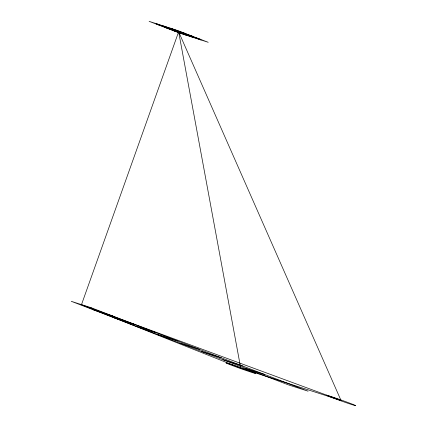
<?xml version="1.0" encoding="UTF-8"?>
<svg xmlns="http://www.w3.org/2000/svg" width="427" height="427" viewBox="0 0 427 427"><rect width="100%" height="100%" fill="white"/><g stroke="black" fill="none" stroke-linecap="round" stroke-linejoin="round"><path stroke-width="0.64" d="M81.466 304.707L178.641 31.811L341.002 400.419L240.737 368.159L81.466 304.707L341.002 400.419M156.768 24.291L185.185 33.434M164.432 27.243L192.849 36.386M172.097 30.189L200.514 39.332M92.921 309.65L112.974 316.103M114.601 317.992L134.654 324.445M136.277 326.335L156.33 332.788M157.958 334.683L178.011 341.13M179.634 343.025L199.687 349.478M201.314 351.368L221.367 357.821M222.99 359.71L243.043 366.163M244.671 368.053L264.724 374.506M170.384 28.187L201.09 40.005M163.333 25.924L194.002 37.725M156.245 23.64L186.909 35.441M178.641 31.811L240.737 368.159M327.936 395.557L326.602 395.194A15.671 0.438 19.6 0 0 344.13 401.983A15.671 0.438 19.6 0 0 352.761 404.321A15.671 0.438 19.6 0 0 327.936 395.557M177.541 30.493L149.124 21.35L179.794 33.151L208.211 42.294L177.541 30.493M91.293 307.76L71.24 301.307L288.028 384.743L308.08 391.191L91.293 307.76M170.763 28.62L167.8 27.643A15.671 0.438 19.6 0 0 171.761 29.778A15.671 0.438 19.6 0 0 193.041 37.037A15.671 0.438 19.6 0 0 178.064 31.144L170.763 28.62M232.864 364.962L229.897 363.985A15.671 0.438 19.6 0 0 236.232 366.996A15.671 0.438 19.6 0 0 255.389 373.31A15.671 0.438 19.6 0 0 232.864 364.962"/></g></svg>
